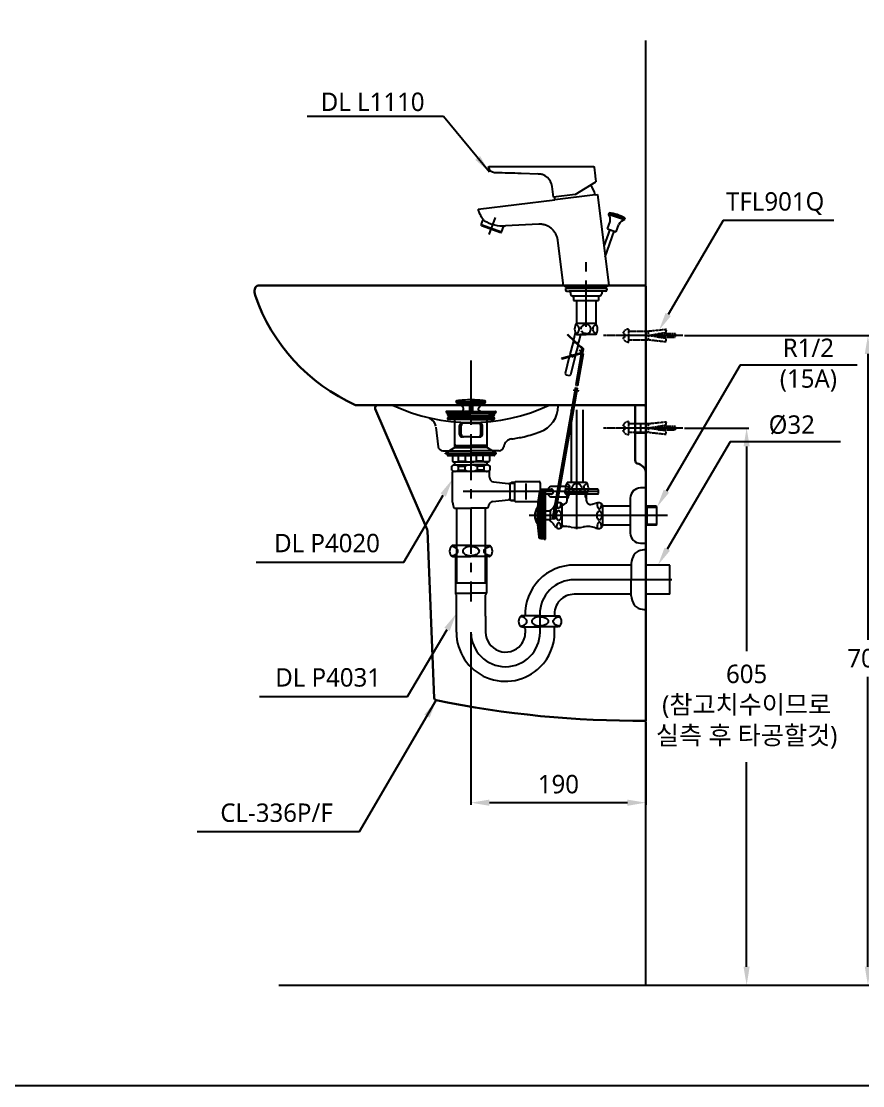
# Model space of a CAD drawing. Extents: x 4190 to 7290, y -51 to 2049.
# Drawn here: x 5910 to 6823, y -51 to 1105 of the extents above; entities that cross this region are included whole.
import ezdxf

# ---------------------------------------------------------------- set-up
doc = ezdxf.new("R2010")
doc.units = 0
doc.header["$LTSCALE"] = 20
doc.header["$MEASUREMENT"] = 0
for name, pattern in [('CENTER', [2, 1.25, -0.25, 0.25, -0.25]), ('CENTER2', [1.125, 0.75, -0.125, 0.125, -0.125]), ('HIDDEN', [0.375, 0.25, -0.125]), ('HIDDEN2', [0.1875, 0.125, -0.0625])]:
    doc.linetypes.add(name, pattern=pattern)
doc.layers.get('0').update_dxf_attribs({"linetype": 'CONTINUOUS'})
doc.layers.get('DEFPOINTS').update_dxf_attribs({"linetype": 'CONTINUOUS'})
for name, color, linetype in [('1', 7, 'CONTINUOUS'), ('3', 3, 'CONTINUOUS'), ('4', 4, 'CONTINUOUS'), ('5', 5, 'CONTINUOUS'), ('6', 6, 'CONTINUOUS'), ('CENTER', 2, 'CENTER'), ('CL', 2, 'CENTER'), ('DEF_LAYER_ASSEM_MEMBER', 7, 'CONTINUOUS'), ('DWG', 7, 'CONTINUOUS'), ('HD', 2, 'HIDDEN')]:
    doc.layers.add(name, color=color, linetype=linetype)
doc.layers.add('c', color=4, linetype='CONTINUOUS', lineweight=30)
doc.styles.get("Standard").update_dxf_attribs({"font": ''})
doc.styles.get('Standard').set_extended_font_data('NanumGothic')
doc.dimstyles.get("Standard").update_dxf_attribs({"dimtxt": 20, "dimasz": 20, "dimexe": 2.5, "dimexo": 1.5, "dimgap": 10, "dimtad": 1, "dimdec": 0, "dimzin": 0, "dimdsep": 46, "dimtxsty": 'Standard', "dimcen": 0, "dimclrd": 3, "dimclre": 3, "dimclrt": 2, "dimadec": 0, "dimazin": 0, "dimtfac": 1, "dimtdec": 0, "dimtmove": 0, "dimatfit": 3, "dimfxl": 0, "dimtolj": 1, "dimtzin": 0, "dimarcsym": 0})

# ---------------------------------------------------------------- blocks, each defined once
blk = doc.blocks.new('*D35')
at = {"color": 3, "lineweight": -2}
for p, q in [((6629.8, 763.7), (6831.6, 763.7)), ((6829.1, 743.7), (6829.1, 433.2)), ((6829.1, 78.2), (6829.1, 393.2)), ((6589.5, 58.2), (6831.6, 58.2))]:
    blk.add_line(p, q, dxfattribs=at)
at = {"color": 3}
for points in [[(6825.7, 743.7), (6832.4, 743.7), (6829.1, 763.7)], [(6825.7, 78.2), (6832.4, 78.2), (6829.1, 58.2)]]:
    blk.add_solid(points, dxfattribs=at)
at = {"layer": 'DEFPOINTS', "color": 0}
for p in [(6628.3, 763.7), (6588, 58.2), (6829.1, 58.2)]:
    blk.add_point(p, dxfattribs=at)
at = {"color": 2, "insert": (6829.1, 413.2), "char_height": 20, "attachment_point": 5}
blk.add_mtext('\\A1;705', dxfattribs=at)
blk = doc.blocks.new('*D36')
at = {"color": 3, "lineweight": -2}
for p, q in [((6629.8, 663.2), (6699.9, 663.2)), ((6697.4, 643.2), (6697.4, 421.1)), ((6697.4, 78.2), (6697.4, 300.2)), ((6589.5, 58.2), (6699.9, 58.2))]:
    blk.add_line(p, q, dxfattribs=at)
at = {"color": 3}
for points in [[(6694, 643.2), (6700.7, 643.2), (6697.4, 663.2)], [(6694, 78.2), (6700.7, 78.2), (6697.4, 58.2)]]:
    blk.add_solid(points, dxfattribs=at)
at = {"layer": 'DEFPOINTS', "color": 0}
for p in [(6628.3, 663.2), (6588, 58.2), (6697.4, 58.2)]:
    blk.add_point(p, dxfattribs=at)
at = {"color": 2, "insert": (6697.4, 360.7), "char_height": 20, "attachment_point": 5}
blk.add_mtext('\\A1;605\\P(참고치수이므로\\P실측 후 타공할것)', dxfattribs=at)
blk = doc.blocks.new('*D37')
at = {"color": 3, "lineweight": -2}
for p, q in [((6398, 441), (6398, 253.9)), ((6588, 343.7), (6588, 253.9)), ((6418, 256.4), (6568, 256.4))]:
    blk.add_line(p, q, dxfattribs=at)
at = {"color": 3}
for points in [[(6418, 259.7), (6418, 253), (6398, 256.4)], [(6568, 259.7), (6568, 253), (6588, 256.4)]]:
    blk.add_solid(points, dxfattribs=at)
at = {"layer": 'DEFPOINTS', "color": 0}
for p in [(6398, 442.5), (6588, 345.2), (6588, 256.4)]:
    blk.add_point(p, dxfattribs=at)
at = {"color": 2, "insert": (6493, 276.4), "char_height": 20, "attachment_point": 5}
blk.add_mtext('\\A1;190', dxfattribs=at)
blk = doc.blocks.new('A$C562B3684')
at = {"color": 7}
for p, q in [((282.4, 322.9), (293.9, 322.9)), ((282.4, 312.9), (293.9, 312.9))]:
    blk.add_line(p, q, dxfattribs=at)
blk.add_line((288.2, 322.9), (288.2, 312.9))
at = {"layer": 'c', "color": 7}
for p, q in [((0, 338.9), (56.3, 207.7)), ((4.8, 342.9), (2.7, 342.9)), ((4.8, 342.9), (5.7, 342.9)), ((5.9, 342.9), (5.7, 342.9)), ((5.9, 342.9), (291, 342.9)), ((282.4, 342.9), (282.4, 282.3)), ((293.9, 340), (293.9, 0)), ((56.6, 206.7), (64, 24.8))]:
    blk.add_line(p, q, dxfattribs=at)
for centre, radius, start, end in [((2.7, 340), 2.91, 90, 201.8778), ((291, 340), 2.91, 0, 90), ((285.6, 282.3), 3.12, 180, 251.1532), ((282.4, 267.8), 11.8, 12.9553, 79.6806), ((53.7, 206.6), 2.91, 2.321, 23.2382), ((66.9, 25.2), 2.91, 187.5119, 258.4491), ((287.1, 1102.5), 1102.5, 258.4491, 270.3564)]:
    blk.add_arc(centre, radius, start, end, dxfattribs=at)

msp = doc.modelspace()

# ---------------------------------------------------------------- linework, layer by layer
at = {"color": 1}
msp.add_line((6588.04352, 58.16883), (6588.04352, 1083.93645), dxfattribs=at)
for p, q in [((6548.05615, 896.97429), (6547.5678, 895.55601)), ((6547.5678, 895.55601), (6564.77624, 889.63067)), ((6548.05615, 896.97429), (6565.26459, 891.04895)), ((6565.26459, 891.04895), (6564.77624, 889.63067)), ((6548.76191, 878.75173), (6542.51608, 860.61252)), ((6546.39812, 879.56565), (6549.16545, 887.60255)), ((6546.39812, 879.56565), (6555.8533, 876.30996)), ((6555.8533, 876.30996), (6558.62063, 884.34687)), ((6543.90611, 849.29168), (6553.48951, 877.12389)), ((6492.85792, 687.42036), (6492.85792, 688.13035)), ((6433.74204, 643.40914), (6433.65896, 642.99657))]:
    msp.add_line(p, q)
at = {"ltscale": 0.5}
for p, q in [((6431.23501, 875.76603), (6409.15223, 883.8035)), ((6499.97941, 818.16883), (6499.97941, 816.6903)), ((6499.97941, 818.16883), (6546.10764, 818.16883)), ((6546.10764, 818.16883), (6546.10764, 816.6903))]:
    msp.add_line(p, q, dxfattribs=at)
at = {"color": 7}
for p, q in [((6508.46019, 818.16883), (6537.62686, 818.16883)), ((6428.67723, 638.55637), (6398.04352, 638.55637))]:
    msp.add_line(p, q, dxfattribs=at)
at = {"linetype": 'CENTER2', "ltscale": 0.05}
for p, q in [((6628.29922, 763.66883), (6541.69875, 763.66883)), ((6628.29922, 663.16883), (6541.69875, 663.16883))]:
    msp.add_line(p, q, dxfattribs=at)
at = {"linetype": 'HIDDEN2'}
for p, q in [((6590.4833, 768.16883), (6590.4833, 759.16883)), ((6590.4833, 667.66883), (6590.4833, 658.66883))]:
    msp.add_line(p, q, dxfattribs=at)
at = {"linetype": 'HIDDEN2', "ltscale": 0.05}
for points in [[(6569.605, 756.57953), (6569.605, 770.75813, 0.3163168315), (6562.9343, 766.06883), (6564.71718, 766.06883), (6564.71718, 761.26883), (6562.9343, 761.26883, 0.3163168315)], [(6569.605, 656.07953), (6569.605, 670.25813, 0.3163168315), (6562.9343, 665.56883), (6564.71718, 665.56883), (6564.71718, 660.76883), (6562.9343, 660.76883, 0.3163168315)]]:
    msp.add_lwpolyline(points, format="xyb", close=True, dxfattribs=at)
for points in [[(6569.605, 759.16883), (6585.41118, 759.16883), (6590.4833, 759.16883), (6610.10253, 757.03213), (6609.7728, 760.53698), (6590.4833, 763.66883), (6609.7728, 767.06326), (6610.43227, 770.20554), (6590.4833, 768.16883), (6585.41118, 768.16883), (6569.605, 768.16883)], [(6601.56977, 761.86883), (6620.09412, 761.86883), (6620.0455, 765.46883), (6600.71213, 765.46883)], [(6569.605, 658.66883), (6585.41118, 658.66883), (6590.4833, 658.66883), (6610.10253, 656.53213), (6609.7728, 660.03698), (6590.4833, 663.16883), (6609.7728, 666.56326), (6610.43227, 669.70554), (6590.4833, 667.66883), (6585.41118, 667.66883), (6569.605, 667.66883)], [(6601.56977, 661.36883), (6620.09412, 661.36883), (6620.0455, 664.96883), (6600.71213, 664.96883)]]:
    msp.add_lwpolyline(points, dxfattribs=at)
at = {"color": 7}
msp.add_lwpolyline([(6360.0054, 664.00216), (6362.42808, 642.99657, 0.3809675334), (6367.40982, 638.55637), (6398.04352, 638.55637)], format="xyb", dxfattribs=at)
for centre, radius, start, end in [((6538.4474, 889.58676), 10.90017, 349.51170082, 33.2045301), ((6543.343, 855.33518), 41.905, 58.4578451, 83.5421549), ((6568.28817, 879.31176), 10.90017, 108.7954699, 152.48829918), ((6398.04352, 869.14038), 200, 244.8300433, 295.1699567), ((6462.85792, 687.42036), 30, 289.62988033, 0), ((6398.04352, 869.14038), 222.93282, 285.01678236, 289.62988033)]:
    msp.add_arc(centre, radius, start, end)
for centre, radius, start, end in [((6433.59892, 924.86397), 42.11284, 240.02493621, 272.52930875), ((6349.90404, 664.04863), 10.02952, 6.57913523, 71.4372855), ((6443.57422, 641.42935), 10.02952, 98.06423429, 168.61526306), ((6416.42905, 833.01852), 183.47312, 278.06423429, 282.39317276), ((6428.67723, 643.57113), 5.01476, 270, 353.42086477)]:
    msp.add_arc(centre, radius, start, end, dxfattribs=at)
at = {"layer": '1', "color": 7, "linetype": 'Continuous'}
for p, q in [((6452.39744, 939.98858), (6470.98473, 939.43531)), ((6469.3655, 946.97532), (6452.5171, 946.9757)), ((6478.83073, 946.97512), (6469.3655, 946.97532)), ((6490.63229, 946.97486), (6478.83073, 946.97512)), ((6531.38846, 946.97396), (6490.63229, 946.97486)), ((6531.88472, 946.53489), (6533.05411, 937.011)), ((6487.54001, 913.8292), (6486.11925, 925.40034)), ((6511.36111, 916.75406), (6533.6422, 930.67683)), ((6527.32774, 926.73122), (6527.93889, 926.80626)), ((6533.22828, 934.0479), (6533.6422, 930.67683)), ((6511.36111, 916.75406), (6487.54001, 913.8292)), ((6532.99842, 916.36541), (6489.02862, 910.96659)), ((6546.10764, 816.6903), (6499.97941, 816.6903))]:
    msp.add_line(p, q, dxfattribs=at)
at = {"layer": '1', "color": 1, "linetype": 'CENTER'}
msp.add_line((6417.82313, 873.27192), (6424.55469, 891.76671), dxfattribs=at)
at = {"layer": '1', "color": 3}
for p, q in [((6672.05086, 888.67086), (6612.30453, 786.62442)), ((6792.014, 888.67086), (6672.05086, 888.67086)), ((6690.40181, 731.53804), (6610.27288, 594.67824)), ((6817.29302, 731.53804), (6690.40181, 731.53804)), ((6679.43951, 648.25279), (6611.19457, 531.69079)), ((6799.24705, 648.25279), (6679.43951, 648.25279)), ((6325.16648, 517.40861), (6367.93845, 590.46291)), ((6164.93154, 517.40861), (6325.16648, 517.40861)), ((6329.29148, 371.53016), (6372.06345, 444.58446)), ((6168.58894, 371.53016), (6329.29148, 371.53016)), ((6276.91406, 224.92107), (6360.41999, 367.54876)), ((6100.63393, 224.92107), (6276.91406, 224.92107))]:
    msp.add_line(p, q, dxfattribs=at)
at = {"layer": '1', "color": 1}
msp.add_line((6189.54352, 58.16883), (6589.54352, 58.16883), dxfattribs=at)
at = {"layer": '1', "color": 7, "linetype": 'Continuous', "extrusion": (0, 0, -1)}
for centre, radius, start, end in [((-6417.56548, 946.47648), 0.5, 347.8973732, 90.0013114), ((-6531.38845, 946.47396), 0.5, 90.0013114, 170.53063335), ((-6511.18827, 912.24276), 22.19637, 356.7039548, 4.58253148)]:
    msp.add_arc(centre, radius, start, end, dxfattribs=at)
at = {"layer": '1', "color": 7, "linetype": 'Continuous'}
for centre, radius, start, end in [((6423.921, 947.8393), 7, 192.1026268, 268.29504281), ((6470.23851, 923.45043), 16, 6.97724949, 88.29504281), ((6527.56156, 926.4782), 0.5, 41.00466382, 74.59225154), ((6511.18827, 912.24276), 22.19637, 10.70413978, 41.00466382)]:
    msp.add_arc(centre, radius, start, end, dxfattribs=at)
for points, knots in [([(6424.93184, 946.97631), (6422.98476, 946.97635), (6421.08696, 946.97639), (6418.37072, 946.97645), (6417.5662, 946.97648), (6417.5655, 946.97648)], [0, 0, 0, 0, 0.5001114565, 0.5001114565, 1, 1, 1, 1]), ([(6423.71274, 940.8424), (6423.71278, 940.8424), (6423.71311, 940.84239), (6423.71872, 940.84222), (6423.74309, 940.8415), (6423.8259, 940.83903), (6423.88546, 940.83726), (6424.03294, 940.83287), (6424.12372, 940.83017), (6424.32715, 940.82411), (6424.44338, 940.82065), (6424.6444, 940.81467), (6424.72887, 940.81215), (6424.81292, 940.80965)], [0, 0, 0, 0, 0.0245531868, 0.0245531868, 0.2239220262, 0.2239220262, 0.4238960128, 0.4238960128, 0.631540452, 0.631540452, 0.8504065616, 0.8504065616, 1, 1, 1, 1]), ([(6424.81292, 940.80965), (6429.47738, 940.67081), (6434.14181, 940.53197), (6443.33665, 940.25828), (6447.86707, 940.12343), (6452.39744, 939.98858)], [0, 0, 0, 0, 0.5072832214, 0.5072832214, 1, 1, 1, 1]), ([(6452.5171, 946.9757), (6448.18417, 946.9758), (6443.85125, 946.97589), (6434.65616, 946.97609), (6429.794, 946.9762), (6424.93184, 946.97631)], [0, 0, 0, 0, 0.4712209705, 0.4712209705, 1, 1, 1, 1]), ([(6533.04948, 937.04823), (6533.04949, 937.04844), (6533.04949, 937.0422), (6533.04942, 936.99182), (6533.04922, 936.89647), (6533.05205, 936.6064), (6533.05525, 936.40749), (6533.07107, 935.93396), (6533.08414, 935.65228), (6533.12496, 935.04757), (6533.15343, 934.71611), (6533.18948, 934.38354), (6533.20157, 934.27211), (6533.21453, 934.15986), (6533.22828, 934.0479)], [0, 0, 0, 0, 0.0721891821, 0.0721891821, 0.2851469209, 0.2851469209, 0.4986787527, 0.4986787527, 0.7137064602, 0.7137064602, 0.9288415101, 0.9288415101, 0.9288415101, 1, 1, 1, 1])]:
    msp.add_open_spline(points, degree=3, knots=knots, dxfattribs=at)
msp.add_open_spline([(6470.98473, 939.43531), (6472.90504, 939.37815), (6474.75778, 938.99626), (6476.54418, 938.30053)], degree=3, dxfattribs=at)
at = {"layer": '1', "color": 3}
for points in [[(6615.1811, 784.94024), (6609.42796, 788.3086), (6602.19945, 769.365)], [(6365.06188, 592.14709), (6370.81502, 588.77873), (6378.04352, 607.72233)], [(6613.14945, 592.99407), (6607.39631, 596.36242), (6600.16781, 577.41883)], [(6614.07114, 530.00661), (6608.318, 533.37497), (6601.0895, 514.43137)], [(6369.18688, 446.26863), (6374.94002, 442.90028), (6382.16852, 461.84387)], [(6347.43834, 351.97352), (6353.19148, 348.60517), (6360.41999, 367.54876)]]:
    msp.add_solid(points, dxfattribs=at)
at = {"layer": '3'}
for p, q in [((6383.04352, 689.75078), (6381.8122, 691.88349)), ((6381.92874, 691.68164), (6398.04352, 691.68164)), ((6398.04352, 689.75078), (6383.04352, 689.75078)), ((6385.5588, 689.56649), (6396.29352, 688.86512)), ((6389.76886, 684.87149), (6387.05066, 688.72446)), ((6398.04352, 689.75078), (6396.29352, 688.86512)), ((6396.29352, 688.86512), (6396.29352, 681.15078)), ((6397.52585, 689.48879), (6397.09352, 683.08091)), ((6397.09352, 683.1051), (6398.04352, 683.1051)), ((6397.29662, 681.15078), (6397.09352, 683.1051)), ((6414.15831, 691.68164), (6398.04352, 691.68164)), ((6398.04352, 689.75078), (6399.79352, 688.86512)), ((6398.04352, 689.75078), (6413.04352, 689.75078)), ((6398.99352, 683.1051), (6398.04352, 683.1051)), ((6398.5612, 689.48879), (6398.99352, 683.08091)), ((6398.79042, 681.15078), (6398.99352, 683.1051)), ((6410.52825, 689.56649), (6399.79352, 688.86512)), ((6399.79352, 688.86512), (6399.79352, 681.15078)), ((6406.31819, 684.87149), (6409.03639, 688.72446)), ((6413.04352, 689.75078), (6414.27485, 691.88349)), ((6371.04352, 680.75078), (6371.04352, 680.15078)), ((6371.04352, 680.15078), (6398.04352, 680.15078)), ((6371.04352, 680.15078), (6373.18575, 678.65078)), ((6380.74352, 681.15078), (6371.44352, 681.15078)), ((6372.74169, 678.45078), (6372.74169, 677.15078)), ((6372.74169, 674.15078), (6372.74169, 672.85078)), ((6379.04352, 678.65078), (6372.94169, 678.65078)), ((6398.04352, 672.65078), (6372.94169, 672.65078)), ((6398.04352, 676.65078), (6373.24169, 676.65078)), ((6398.04352, 674.65078), (6373.24169, 674.65078)), ((6379.04352, 678.65078), (6398.04352, 678.65078)), ((6380.54352, 642.05637), (6380.54352, 672.65078)), ((6398.04352, 681.15078), (6380.74352, 681.15078)), ((6387.6871, 681.15078), (6389.13462, 681.98651)), ((6398.04352, 681.15078), (6415.34352, 681.15078)), ((6425.04352, 680.15078), (6398.04352, 680.15078)), ((6417.04353, 678.65078), (6398.04352, 678.65078)), ((6398.04352, 676.65078), (6422.84536, 676.65078)), ((6398.04352, 674.65078), (6422.84536, 674.65078)), ((6398.04352, 672.65078), (6423.14536, 672.65078)), ((6408.39995, 681.15078), (6406.95243, 681.98651)), ((6415.34352, 681.15078), (6424.64352, 681.15078)), ((6415.54352, 642.05637), (6415.54352, 672.65078)), ((6417.04353, 678.65078), (6423.14536, 678.65078)), ((6425.04352, 680.15078), (6422.9013, 678.65078)), ((6423.34536, 678.45078), (6423.34536, 677.15078)), ((6423.34536, 674.15078), (6423.34536, 672.85078)), ((6425.04352, 680.75078), (6425.04352, 680.15078)), ((6385.66916, 656.15078), (6385.66916, 666.15078)), ((6387.43692, 656.15078), (6387.43692, 666.15078)), ((6398.04352, 668.65078), (6388.16916, 668.65078)), ((6398.04352, 668.65078), (6407.91789, 668.65078)), ((6408.65013, 656.15078), (6408.65013, 666.15078)), ((6410.41789, 656.15078), (6410.41789, 666.15078)), ((6398.04352, 653.65078), (6388.16916, 653.65078)), ((6398.04352, 653.65078), (6407.91789, 653.65078)), ((6380.54352, 642.05637), (6370.54352, 636.05637)), ((6370.54352, 636.05637), (6398.04352, 636.05637)), ((6370.54352, 635.05637), (6370.54352, 636.05637)), ((6381.24352, 644.15078), (6380.54352, 645.36322)), ((6380.54352, 644.15078), (6398.04352, 644.15078)), ((6380.54352, 642.05637), (6398.04352, 642.05637)), ((6381.24352, 642.05637), (6381.24352, 644.15078)), ((6415.54352, 644.15078), (6398.04352, 644.15078)), ((6415.54352, 642.05637), (6398.04352, 642.05637)), ((6425.54352, 636.05637), (6398.04352, 636.05637)), ((6414.84352, 644.15078), (6415.54352, 645.36322)), ((6414.84352, 642.05637), (6414.84352, 644.15078)), ((6415.54352, 642.05637), (6425.54352, 636.05637)), ((6425.54352, 635.05637), (6425.54352, 636.05637)), ((6380.54352, 635.05637), (6370.54352, 635.05637)), ((6372.35139, 635.05637), (6372.35139, 633.75637)), ((6372.85139, 633.25637), (6377.85139, 633.25637)), ((6377.85139, 633.25637), (6398.04352, 633.25637)), ((6377.85139, 633.25637), (6377.85139, 627.13372)), ((6378.85139, 626.55637), (6377.85139, 627.13372)), ((6378.85139, 626.55637), (6380.25139, 626.55637)), ((6380.25139, 626.55637), (6398.04352, 626.55637)), ((6415.54352, 635.05637), (6380.54352, 635.05637)), ((6380.54352, 623.14513), (6380.54352, 626.55637)), ((6384.62618, 627.13372), (6384.62618, 633.25637)), ((6384.62618, 627.13372), (6392.02684, 627.13372)), ((6392.02684, 627.13372), (6392.02684, 633.25637)), ((6418.23565, 633.25637), (6398.04352, 633.25637)), ((6415.83565, 626.55637), (6398.04352, 626.55637)), ((6404.06021, 627.13372), (6404.06021, 633.25637)), ((6411.46087, 627.13372), (6404.06021, 627.13372)), ((6411.46087, 627.13372), (6411.46087, 633.25637)), ((6415.54352, 635.05637), (6425.54352, 635.05637)), ((6415.54352, 623.14513), (6415.54352, 626.55637)), ((6417.23565, 626.55637), (6415.83565, 626.55637)), ((6417.23565, 626.55637), (6418.23565, 627.13372)), ((6423.23565, 633.25637), (6418.23565, 633.25637)), ((6418.23565, 633.25637), (6418.23565, 627.13372)), ((6423.73565, 635.05637), (6423.73565, 633.75637)), ((6377.29983, 617.59416), (6377.29983, 621.7074)), ((6378.04352, 582.54844), (6378.04352, 615.15078)), ((6398.04352, 616.15078), (6379.04352, 616.15078)), ((6380.68722, 623.15078), (6397.79983, 623.15078)), ((6384.07461, 621.7074), (6384.07461, 617.59416)), ((6384.07461, 621.7074), (6391.47527, 621.7074)), ((6384.07461, 617.59416), (6391.47527, 617.59416)), ((6391.47527, 621.7074), (6391.47527, 617.59416)), ((6415.39983, 616.15078), (6398.04352, 616.15078)), ((6415.39983, 623.15078), (6398.28722, 623.15078)), ((6412.01244, 621.7074), (6404.61177, 621.7074)), ((6404.61177, 621.7074), (6404.61177, 617.59416)), ((6412.01244, 617.59416), (6404.61177, 617.59416)), ((6412.01244, 621.7074), (6412.01244, 617.59416)), ((6414.84352, 616.15078), (6415.39983, 616.15078)), ((6415.39983, 616.15078), (6415.79983, 616.15078)), ((6417.04352, 616.15078), (6415.54352, 616.15078)), ((6418.04352, 609.78654), (6418.04352, 615.15078)), ((6418.78722, 617.59416), (6418.78722, 621.7074)), ((6422.51086, 604.81499), (6438.54509, 603.09704)), ((6440.57376, 603.35078), (6445.67932, 603.35078)), ((6440.71284, 584.90078), (6440.71284, 603.40078)), ((6442.04352, 604.15078), (6442.04352, 603.35078)), ((6445.70473, 604.15078), (6442.04352, 604.15078)), ((6445.67932, 603.35078), (6445.67932, 604.35078)), ((6445.67932, 583.95078), (6445.67932, 603.35078)), ((6446.47932, 605.15078), (6471.67932, 605.15078)), ((6458.04352, 585.61287), (6458.04352, 603.05078)), ((6473.17932, 603.65078), (6473.17932, 597.87959)), ((6458.04352, 594.15078), (6389.54353, 594.13371)), ((6536.49742, 594.17033), (6458.04352, 594.15078)), ((6480.44942, 596.65934), (6472.97122, 596.6545)), ((6473.17932, 597.87959), (6473.17932, 584.65078)), ((6473.77226, 591.6547), (6486.40035, 591.66083)), ((6486.39911, 596.66083), (6480.44942, 596.65934)), ((6497.42011, 599.91357), (6486.36121, 599.91082)), ((6500.7065, 599.91439), (6497.42011, 599.91357)), ((6535.99679, 596.67021), (6500.67022, 596.66438)), ((6500.67147, 591.66438), (6535.99804, 591.67021)), ((6536.49692, 596.17033), (6535.99679, 596.67021)), ((6535.99804, 591.67021), (6536.49792, 592.17033)), ((6536.49792, 592.17033), (6536.49692, 596.17033)), ((6421.91241, 583.42245), (6438.54509, 585.20452)), ((6440.71284, 584.90078), (6445.67932, 584.90078)), ((6442.04352, 584.15078), (6442.04352, 584.95078)), ((6445.70473, 584.15078), (6442.04352, 584.15078)), ((6471.67932, 583.15078), (6446.47932, 583.15078)), ((6486.36408, 588.41082), (6497.68672, 588.41364)), ((6497.68672, 588.41364), (6500.70937, 588.41439)), ((6380.04353, 576.15078), (6398.04352, 576.15078)), ((6382.16852, 576.15078), (6382.16852, 495.15078)), ((6416.04352, 576.15078), (6398.04352, 576.15078)), ((6413.91852, 495.15078), (6413.91852, 576.15078)), ((6382.16852, 495.15078), (6413.91852, 495.15078)), ((6413.91852, 495.15078), (6413.21852, 495.15078))]:
    msp.add_line(p, q, dxfattribs=at)
for points in [[(6485.02579, 596.66049, -0.0442380887), (6485.27785, 596.93995, -0.1892733446), (6485.71234, 597.11066, -0.1892733446), (6486.14691, 596.94016, -0.1010586224), (6486.64331, 596.24685, -0.0593015348), (6486.91923, 595.3595, -0.0457215357), (6487.02936, 594.16098, -0.0457215357)], [(6487.02936, 594.16098, -0.0457215357), (6486.91983, 592.96242, -0.0593015348), (6486.64434, 592.07492, -0.1010586224), (6486.1483, 591.38137, -0.1892733446), (6485.71381, 591.21066, -0.1892733446), (6485.27923, 591.38115, -0.0442380887), (6485.02704, 591.66049, -0.0593015348)], [(6502.04354, 596.66473, 0.0442380887), (6501.79134, 596.94406, 0.1892733446), (6501.35677, 597.11455, 0.1892733446), (6500.92228, 596.94384, 0.1010586224), (6500.42623, 596.25029, 0.0593015348), (6500.15075, 595.36279, 0.0457215357), (6500.04122, 594.16423, 0.0457215357)], [(6500.04122, 594.16423, 0.0457215357), (6500.15135, 592.96572, 0.0593015348), (6500.42727, 592.07836, 0.1010586224), (6500.92367, 591.38505, 0.1892733446), (6501.35824, 591.21455, 0.1892733446), (6501.79273, 591.38527, 0.0442380887), (6502.04479, 591.66473, 0.0593015348)]]:
    msp.add_lwpolyline(points, format="xyb", dxfattribs=at)
for centre, radius, start, end in [((6398.04352, 573.75078), 120, 90, 97.32041367), ((6398.04352, 573.75078), 120, 82.67958633, 90), ((6382.89352, 691.68164), 1.1, 97.32041367, 169.42619898), ((6385.41641, 687.57153), 2, 35.20232507, 86.26180949), ((6388.13462, 683.71856), 2, 300, 35.20232507), ((6407.95243, 683.71856), 2, 144.79767493, 240), ((6410.67063, 687.57153), 2, 93.73819051, 144.79767493), ((6413.19352, 691.68164), 1.1, 10.57380102, 82.67958633), ((6371.44352, 680.75078), 0.4, 90, 180), ((6372.94169, 678.45078), 0.2, 90, 180), ((6373.24169, 677.15078), 0.5, 180, 270), ((6373.24169, 674.15078), 0.5, 90, 180), ((6372.94169, 672.85078), 0.2, 180, 270), ((6376.54352, 675.65078), 1, 270, 90), ((6419.54352, 675.65078), 1, 90, 270), ((6422.84536, 677.15078), 0.5, 270, 0), ((6422.84536, 674.15078), 0.5, 0, 90), ((6423.14536, 678.45078), 0.2, 0, 90), ((6423.14536, 672.85078), 0.2, 270, 0), ((6424.64352, 680.75078), 0.4, 0, 90), ((6388.16916, 666.15078), 2.5, 90, 180), ((6389.93692, 666.15078), 2.5, 90, 180), ((6406.15013, 666.15078), 2.5, 0, 90), ((6407.91789, 666.15078), 2.5, 0, 90), ((6388.16916, 656.15078), 2.5, 180, 270), ((6389.93692, 656.15078), 2.5, 180, 270), ((6406.15013, 656.15078), 2.5, 270, 0), ((6407.91789, 656.15078), 2.5, 270, 0), ((6372.85139, 633.75637), 0.5, 180, 270), ((6381.23879, 636.73558), 10.18185, 250.56792502, 289.43207498), ((6397.85138, 656.00871), 29.45658, 258.59556617, 270.3737354), ((6398.23567, 656.00871), 29.45658, 269.6262646, 281.40443383), ((6414.84826, 636.73558), 10.18185, 250.56792502, 289.43207498), ((6423.23565, 633.75637), 0.5, 270, 0), ((6380.68722, 618.44298), 4.70435, 43.94093732, 136.05906268), ((6380.68722, 620.85858), 4.70435, 223.94093732, 316.05906268), ((6379.04352, 615.15078), 1, 90, 180), ((6397.57763, 609.5463), 13.60629, 89.06429532, 116.64718661), ((6397.57763, 629.75526), 13.60629, 243.35281339, 270.93570468), ((6398.50942, 609.5463), 13.60629, 63.35281339, 90.93570468), ((6398.50942, 629.75526), 13.60629, 269.06429532, 296.64718661), ((6415.39983, 618.44298), 4.70435, 43.94093732, 136.05906268), ((6415.39983, 620.85858), 4.70435, 223.94093732, 316.05906268), ((6417.04352, 615.15078), 1, 0, 90), ((6423.04352, 609.78654), 5, 180, 263.88449643), ((6438.95198, 608.08046), 5, 265.33216468, 308.19271972), ((6446.47932, 604.35078), 0.8, 90, 180), ((6471.67932, 603.65078), 1.5, 0, 90), ((6486.36246, 594.91082), 5, 90.01427756, 159.52696244), ((6486.36283, 593.41082), 5, 200.50159267, 270.01427756), ((6500.70775, 594.91439), 5, 20.50159267, 90.01427756), ((6500.70812, 593.41439), 5, 270.01427756, 339.52696244), ((6391.03193, 583.09736), 13, 182.42004342, 212.30000816), ((6405.05512, 583.09736), 13, 327.69999184, 345.040466), ((6422.44507, 578.4509), 5, 96.11547581, 165.04046432), ((6438.95198, 580.2211), 5, 51.80728028, 94.66783532), ((6446.47932, 583.95078), 0.8, 180, 270), ((6471.67932, 584.65078), 1.5, 270, 0)]:
    msp.add_arc(centre, radius, start, end, dxfattribs=at)
at = {"layer": '4'}
for p, q in [((6381.79352, 535.55637), (6377.50202, 535.55637)), ((6381.79352, 535.55637), (6377.50202, 535.55637)), ((6398.04352, 535.55637), (6381.79352, 535.55637)), ((6398.04352, 535.55637), (6381.79352, 535.55637)), ((6398.04352, 535.55637), (6414.29352, 535.55637)), ((6398.04352, 535.55637), (6414.29352, 535.55637)), ((6414.29352, 535.55637), (6418.58503, 535.55637)), ((6414.29352, 535.55637), (6418.58503, 535.55637)), ((6377.89352, 523.55637), (6377.50202, 523.55637)), ((6377.89352, 523.55637), (6398.04352, 523.55637)), ((6381.24352, 523.55637), (6381.24352, 483.77625)), ((6418.19352, 523.55637), (6398.04352, 523.55637)), ((6414.84352, 523.55637), (6414.84352, 483.77625)), ((6418.19352, 523.55637), (6418.58503, 523.55637)), ((6572.06355, 514.43137), (6510.27255, 514.43137)), ((6572.06355, 515.95111), (6572.06355, 498.55637)), ((6614.13547, 514.43137), (6588.04352, 514.43137)), ((6614.13547, 482.68137), (6614.13547, 514.43137)), ((6616.13547, 498.55637), (6510.27255, 498.55637)), ((6572.06355, 481.16164), (6572.06355, 498.55637)), ((6381.24352, 483.77625), (6398.04352, 483.77625)), ((6382.16852, 441.55637), (6382.16852, 482.13137)), ((6414.84352, 483.77625), (6398.04352, 483.77625)), ((6413.91852, 458.95218), (6413.91852, 482.13137)), ((6572.06355, 482.68137), (6510.27255, 482.68137)), ((6614.13547, 482.68137), (6588.04352, 482.68137)), ((6413.91852, 458.95218), (6413.91852, 441.55637)), ((6456.71558, 459.25637), (6452.42407, 459.25637)), ((6472.96558, 459.25637), (6456.71558, 459.25637)), ((6472.96558, 459.25637), (6473.04352, 459.25637)), ((6473.04352, 441.55637), (6473.04352, 460.2196)), ((6473.12147, 459.25637), (6473.04352, 459.25637)), ((6473.12147, 459.25637), (6489.37147, 459.25637)), ((6489.37147, 459.25637), (6493.66298, 459.25637)), ((6452.81558, 447.25637), (6472.96558, 447.25637)), ((6456.24352, 447.25637), (6456.24352, 446.55637)), ((6457.16852, 441.55637), (6457.16852, 445.0022)), ((6493.27147, 447.25637), (6473.12147, 447.25637)), ((6488.91852, 441.55637), (6488.91852, 447.25637))]:
    msp.add_line(p, q, dxfattribs=at)
for points in [[(6383.8487, 529.55637, 0.1552173896), (6383.2582, 531.4127, 0.1067472438), (6381.1965, 533.30337, 0.0730430096), (6378.42663, 534.42139, 0.0285110883), (6376.69788, 534.73741, 0.05952259)], [(6398.04352, 534.55637, 0.0575374245), (6394.48598, 534.14563, 0.0712191074), (6391.78603, 533.09191, 0.1063733648), (6389.76323, 531.29531, 0.159482965)], [(6398.04352, 534.55637, 0.0575374245), (6394.48598, 534.14563, 0.0712191074), (6391.78603, 533.09191, 0.1063733648), (6389.76323, 531.29531, 0.159482965)], [(6398.04352, 534.55637, -0.0575374245), (6401.60107, 534.14563, -0.0712191074), (6404.30102, 533.09191, -0.1063733648), (6406.32382, 531.29531, -0.159482965)], [(6398.04352, 534.55637, -0.0575374245), (6401.60107, 534.14563, -0.0712191074), (6404.30102, 533.09191, -0.1063733648), (6406.32382, 531.29531, -0.159482965)], [(6412.23835, 529.55637, -0.1552173896), (6412.82885, 531.4127, -0.1067472438), (6414.89055, 533.30337, -0.0730430096), (6417.66042, 534.42139, -0.0285110883), (6419.38917, 534.73741, -0.05952259)], [(6376.69788, 524.37534, 0.0285110883), (6378.42663, 524.69135, 0.0730430096), (6381.1965, 525.80937, 0.1067472438), (6383.2582, 527.70005, 0.1552173896), (6383.8487, 529.55637, 0.1552173896)], [(6389.76323, 531.29531, 0.3272904533), (6389.76323, 527.81744, 0.1063733853), (6391.78603, 526.02084, 0.0712191074), (6394.48598, 524.96712, 0.0575374245), (6398.04352, 524.55637, 0.0575374245)], [(6406.32382, 531.29531, -0.3272904533), (6406.32382, 527.81744, -0.1063733853), (6404.30102, 526.02084, -0.0712191074), (6401.60107, 524.96712, -0.0575374245), (6398.04352, 524.55637, -0.0575374245)], [(6419.38917, 524.37534, -0.0285110883), (6417.66042, 524.69135, -0.0730430096), (6414.89055, 525.80937, -0.1067472438), (6412.82885, 527.70005, -0.1552173896), (6412.23835, 529.55637, -0.1552173896)], [(6458.77075, 453.25637, 0.1552173896), (6458.18025, 455.1127, 0.1067472438), (6456.11855, 457.00337, 0.0730430096), (6453.34868, 458.12139, 0.0285110883), (6451.61993, 458.43741, 0.05952259)], [(6451.61993, 448.07534, 0.0285110883), (6453.34868, 448.39135, 0.0730430096), (6456.11855, 449.50937, 0.1067472438), (6458.18025, 451.40005, 0.1552173896), (6458.77075, 453.25637, 0.1552173896)], [(6464.68528, 454.99531, 0.3272904533), (6464.68528, 451.51744, 0.1063733853), (6466.70808, 449.72084, 0.0712191074), (6469.40803, 448.66712, 0.0575374245), (6472.96558, 448.25637, 0.0575374245)], [(6473.04352, 458.25618, 0.0587898964), (6469.40803, 457.84563, 0.0712191074), (6466.70808, 456.79191, 0.1063733648), (6464.68528, 454.99531, 0.159482965)], [(6473.04352, 458.25618, -0.0587898964), (6476.67902, 457.84563, -0.0712191074), (6479.37897, 456.79191, -0.1063733648), (6481.40177, 454.99531, -0.159482965)], [(6481.40177, 454.99531, -0.3272904533), (6481.40177, 451.51744, -0.1063733853), (6479.37897, 449.72084, -0.0712191074), (6476.67902, 448.66712, -0.0575374245), (6473.12147, 448.25637, -0.0575374245)], [(6487.3163, 453.25637, -0.1552173896), (6487.9068, 455.1127, -0.1067472438), (6489.9685, 457.00337, -0.0730430096), (6492.73836, 458.12139, -0.0285110883), (6494.46712, 458.43741, -0.05952259)], [(6494.46712, 448.07534, -0.0285110883), (6492.73836, 448.39135, -0.0730430096), (6489.9685, 449.50937, -0.1067472438), (6487.9068, 451.40005, -0.1552173896), (6487.3163, 453.25637, -0.1552173896)]]:
    msp.add_lwpolyline(points, format="xyb", dxfattribs=at)
for centre, radius, start, end in [((6382.79352, 529.55637), 8, 131.40962211, 228.59037789), ((6413.29352, 529.55637), 8, 311.40962211, 48.59037789), ((6592.04352, 515.05637), 20, 146.20771163, 177.43591199), ((6583.388, 520.13454), 10, 111.1926769, 142.80345081), ((6589.54352, 501.0939), 30, 92.86598398, 109.00713612), ((6510.27255, 461.05637), 53.375, 90, 181.93258944), ((6510.27255, 461.05637), 37.5, 90, 180.65397811), ((6382.24352, 483.77625), 1, 180, 238.70258778), ((6381.24352, 482.13137), 0.925, 0, 58.70258778), ((6414.84352, 482.13137), 0.925, 121.29741222, 180), ((6413.84352, 483.77625), 1, 301.29741222, 0), ((6510.27255, 461.05637), 21.625, 90, 184.77465278), ((6592.04352, 482.05637), 20, 182.56408801, 213.79228837), ((6583.388, 476.97821), 10, 217.19654919, 248.8073231), ((6589.54352, 496.01885), 30, 250.99286388, 267.13401602), ((6457.71558, 453.25637), 8, 131.40962211, 228.59037789), ((6488.37147, 453.25637), 8, 311.40962211, 48.59037789), ((6435.54352, 441.55637), 53.375, 180, 314.94029898), ((6435.54352, 441.55637), 37.5, 180, 0), ((6435.54352, 441.55637), 21.625, 180, 320.7959681), ((6435.54352, 441.55637), 21.625, 320.7959681, 0), ((6440.20474, 435.95821), 19.22404, 28.06365478, 33.45608391), ((6435.54352, 441.55637), 53.375, 314.94029898, 0)]:
    msp.add_arc(centre, radius, start, end, dxfattribs=at)
at = {"layer": '5', "color": 7, "linetype": 'Continuous'}
for p, q in [((6532.99425, 916.38774), (6535.62804, 916.71113)), ((6535.62804, 916.71113), (6547.72752, 818.16883)), ((6405.74266, 900.7632), (6489.0267, 910.98919)), ((6471.83158, 884.50699), (6435.45775, 882.78538)), ((6498.35953, 818.16883), (6492.36779, 866.96769)), ((6547.72752, 818.16883), (6498.35953, 818.16883))]:
    msp.add_line(p, q, dxfattribs=at)
at = {"layer": '5', "color": 212}
msp.add_lwpolyline([(4189.54352, 2049.02599), (7289.54352, 2049.02599), (7289.54352, -50.97401), (4189.54352, -50.97401)], close=True, dxfattribs=at)
at = {"layer": '5', "color": 7, "linetype": 'Continuous'}
msp.add_open_spline([(6412.55848, 888.38395), (6412.18364, 888.76726), (6410.87699, 890.21522), (6409.06731, 893.0923), (6407.20082, 896.86549), (6406.18538, 899.46251), (6405.74266, 900.7632)], degree=3, knots=[0, 0, 0, 0, 0.11169675688, 0.40770337774, 0.70382041782, 0.98970380177, 0.98970380177, 0.98970380177, 0.98970380177], dxfattribs=at)
msp.add_open_spline([(6492.36779, 866.96769), (6492.29237, 867.58188), (6492.08603, 868.80346), (6491.6103, 870.59991), (6490.97112, 872.34493), (6490.17343, 874.02343), (6489.22394, 875.62097), (6488.13086, 877.12391), (6486.90353, 878.51938), (6485.55231, 879.79526), (6484.08842, 880.94017), (6482.52402, 881.94341), (6480.87221, 882.79517), (6479.14714, 883.4867), (6477.36401, 884.01071), (6475.53893, 884.36181), (6473.68867, 884.53695), (6472.44969, 884.53625), (6471.83158, 884.50699)], degree=3, dxfattribs=at)
at = {"layer": '6'}
for p, q in [((6506.69352, 683.16883), (6506.69352, 604.16883)), ((6513.04352, 553.45628), (6513.04352, 683.16883)), ((6519.39352, 683.16883), (6519.39352, 604.16883)), ((6519.39352, 604.16883), (6502.54352, 604.16883)), ((6523.54352, 604.16883), (6519.39352, 604.16883)), ((6472.12834, 592.16883), (6472.12834, 568.16883)), ((6472.71977, 592.66883), (6473.54352, 592.66883)), ((6473.54352, 592.66883), (6474.04352, 593.16883)), ((6473.54352, 592.66883), (6473.54352, 568.16883)), ((6474.04352, 593.16883), (6474.04352, 568.16883)), ((6474.04352, 593.16883), (6477.24352, 593.16883)), ((6474.04352, 592.75735), (6477.54352, 592.75735)), ((6474.04352, 591.75735), (6477.54352, 591.75735)), ((6474.04352, 590.75735), (6477.54352, 590.75735)), ((6474.04352, 589.75735), (6477.54352, 589.75735)), ((6477.54352, 593.66883), (6479.04352, 593.66883)), ((6477.54352, 593.46883), (6477.54352, 593.66883)), ((6477.54352, 593.46883), (6477.54352, 568.16883)), ((6479.04352, 592.66883), (6479.04352, 593.66883)), ((6479.04352, 568.16883), (6479.04352, 592.66883)), ((6502.54352, 584.66883), (6502.54352, 592.16883)), ((6523.54352, 592.16883), (6502.54352, 592.16883)), ((6503.79352, 588.16883), (6503.79352, 592.16883)), ((6522.29352, 588.16883), (6522.29352, 592.16883)), ((6523.54352, 584.2572), (6523.54352, 592.16883)), ((6588.04352, 598.16883), (6582.04352, 598.16883)), ((6588.04352, 538.16883), (6588.04352, 598.16883)), ((6474.04352, 588.75735), (6477.54352, 588.75735)), ((6474.04352, 587.75735), (6477.54352, 587.75735)), ((6474.04352, 586.75735), (6477.54352, 586.75735)), ((6474.04352, 585.75735), (6477.54352, 585.75735)), ((6474.04352, 584.75735), (6477.54352, 584.75735)), ((6474.04352, 583.75735), (6477.54352, 583.75735)), ((6474.04352, 582.75735), (6477.54352, 582.75735)), ((6474.04352, 581.75735), (6477.54352, 581.75735)), ((6474.04352, 580.75735), (6477.54352, 580.75735)), ((6474.04352, 579.75735), (6477.54352, 579.75735)), ((6474.04352, 578.75735), (6477.54352, 578.75735)), ((6489.01671, 579.49034), (6488.46435, 578.53362)), ((6497.13013, 580.16883), (6497.13013, 580.88954)), ((6497.13013, 556.16883), (6497.13013, 580.16883)), ((6498.04352, 580.16883), (6497.13013, 580.16883)), ((6498.04352, 579.41883), (6497.13013, 579.41883)), ((6498.04352, 579.41883), (6499.34256, 580.36041)), ((6498.04352, 579.41883), (6498.04352, 580.16883)), ((6503.79352, 588.16883), (6502.54352, 588.16883)), ((6503.79352, 588.16883), (6502.54352, 586.00376)), ((6523.54352, 588.16883), (6522.29352, 588.16883)), ((6522.29352, 588.16883), (6523.54352, 586.00376)), ((6571.04352, 578.41883), (6541.04352, 578.41883)), ((6541.04465, 577.41996), (6541.04465, 580.16772)), ((6571.04352, 587.16883), (6571.04352, 549.16883)), ((6599.04352, 578.41883), (6588.04352, 578.41883)), ((6589.54352, 577.41883), (6588.54352, 578.41883)), ((6589.54352, 557.91883), (6589.54352, 578.41883)), ((6600.04352, 577.41883), (6599.04352, 578.41883)), ((6611.57906, 568.16883), (6461.16144, 568.16883)), ((6472.12834, 544.16883), (6472.12834, 568.16883)), ((6473.54352, 543.66883), (6473.54352, 568.16883)), ((6474.04352, 577.75735), (6477.54352, 577.75735)), ((6474.04352, 576.75735), (6477.54352, 576.75735)), ((6474.04352, 575.75735), (6477.54352, 575.75735)), ((6474.04352, 574.75735), (6477.54352, 574.75735)), ((6474.04352, 573.75735), (6477.54352, 573.75735)), ((6474.04352, 572.75735), (6477.54352, 572.75735)), ((6474.04352, 571.75735), (6477.54352, 571.75735)), ((6474.04352, 570.75735), (6477.54352, 570.75735)), ((6474.04352, 569.75735), (6477.54352, 569.75735)), ((6474.04352, 568.75735), (6477.54352, 568.75735)), ((6474.04352, 543.16883), (6474.04352, 568.16883)), ((6474.04352, 567.58031), (6477.54352, 567.58031)), ((6474.04352, 566.58031), (6477.54352, 566.58031)), ((6477.54352, 542.86883), (6477.54352, 568.16883)), ((6484.13013, 572.91883), (6479.04352, 572.91883)), ((6479.04352, 542.66883), (6479.04352, 568.16883)), ((6484.13013, 573.90117), (6484.13013, 572.91883)), ((6484.13013, 572.91883), (6484.13013, 563.41883)), ((6541.04352, 577.41883), (6541.04352, 558.91883)), ((6588.04352, 577.80187), (6588.04352, 558.53644)), ((6589.54352, 577.41883), (6600.04352, 577.41883)), ((6599.91924, 558.91883), (6599.91924, 577.41883)), ((6474.04352, 565.58031), (6477.54352, 565.58031)), ((6474.04352, 564.58031), (6477.54352, 564.58031)), ((6474.04352, 563.58031), (6477.54352, 563.58031)), ((6474.04352, 562.58031), (6477.54352, 562.58031)), ((6474.04352, 561.58031), (6477.54352, 561.58031)), ((6474.04352, 560.58031), (6477.54352, 560.58031)), ((6474.04352, 559.58031), (6477.54352, 559.58031)), ((6474.04352, 558.58031), (6477.54352, 558.58031)), ((6474.04352, 557.58031), (6477.54352, 557.58031)), ((6474.04352, 556.58031), (6477.54352, 556.58031)), ((6474.04352, 555.58031), (6477.54352, 555.58031)), ((6484.13013, 563.41883), (6479.04352, 563.41883)), ((6484.13013, 562.43649), (6484.13013, 563.41883)), ((6489.01671, 556.84732), (6488.46435, 557.80404)), ((6498.04352, 556.91883), (6497.13013, 556.91883)), ((6497.13013, 555.44811), (6497.13013, 556.16883)), ((6500.75532, 556.16883), (6497.13013, 556.16883)), ((6498.04352, 556.16883), (6498.04352, 556.91883)), ((6498.04352, 556.91883), (6499.34256, 556.16883)), ((6541.04352, 556.16883), (6541.04352, 558.91883)), ((6571.04352, 557.91883), (6541.04352, 557.91883)), ((6541.04352, 557.91883), (6541.04352, 557.73709)), ((6541.04352, 556.16883), (6541.04352, 557.73709)), ((6599.04352, 557.91883), (6588.04352, 557.91883)), ((6588.54352, 557.91883), (6589.54352, 558.91883)), ((6589.54352, 558.91883), (6600.04352, 558.91883)), ((6599.04352, 557.91883), (6600.04352, 558.91883)), ((6472.71977, 543.66883), (6473.54352, 543.66883)), ((6473.54352, 543.66883), (6474.04352, 543.16883)), ((6474.04352, 554.58031), (6477.54352, 554.58031)), ((6474.04352, 553.58031), (6477.54352, 553.58031)), ((6474.04352, 552.58031), (6477.54352, 552.58031)), ((6474.04352, 551.58031), (6477.54352, 551.58031)), ((6474.04352, 550.58031), (6477.54352, 550.58031)), ((6474.04352, 549.58031), (6477.54352, 549.58031)), ((6474.04352, 548.58031), (6477.54352, 548.58031)), ((6474.04352, 547.58031), (6477.54352, 547.58031)), ((6474.04352, 546.58031), (6477.54352, 546.58031)), ((6474.04352, 545.58031), (6477.54352, 545.58031)), ((6474.04352, 544.58031), (6477.54352, 544.58031)), ((6474.04352, 543.58031), (6477.54352, 543.58031)), ((6474.04352, 543.16883), (6477.24352, 543.16883)), ((6477.54352, 542.66883), (6477.54352, 542.86883)), ((6477.54352, 542.66883), (6479.04352, 542.66883)), ((6582.04352, 538.16883), (6588.04352, 538.16883))]:
    msp.add_line(p, q, dxfattribs=at)
for centre, radius, start, end in [((6510.54352, 598.16883), 10, 143.13010235, 216.86989765), ((6515.54352, 598.16883), 10, 323.13010235, 36.86989765), ((6615.04352, 568.16883), 145, 170.50659, 178.05685792), ((6472.71977, 591.96883), 0.7, 90, 170.50659), ((6477.24352, 593.46883), 0.3, 270, 0), ((6582.04352, 587.16883), 11, 90, 180), ((6476.33999, 585.53362), 14, 303.80982041, 330), ((6493.65599, 576.81185), 5.35697, 49.56943438, 150), ((6498.04352, 584.66883), 4.5, 270, 0), ((6527.54352, 584.2572), 4, 180, 277.71167846), ((6524.74869, 604.89654), 24.82771, 277.71167846, 290.96613747), ((6536.13716, 575.17608), 7, 45.48706364, 110.96613747), ((6481.29776, 568.1235), 14, 141.78592674, 179.75272851), ((6481.29776, 568.24433), 14, 180.24727149, 218.21407326), ((6615.04352, 568.16883), 145, 178.05685792, 189.49341), ((6476.33999, 550.80404), 14, 30, 56.19017959), ((6493.65599, 559.5258), 5.35697, 210, 310.43056562), ((6500.75532, 518.16883), 38, 80.69517649, 90.00000262), ((6513.04352, 593.16883), 38, 260.69517447, 280.73727399), ((6524.74869, 531.44112), 24.82771, 69.03386253, 100.73727502), ((6536.13716, 561.16158), 7, 249.03386253, 314.5), ((6472.71977, 544.36883), 0.7, 189.49341, 270), ((6582.04352, 549.16883), 11, 180, 270), ((6477.24352, 542.86883), 0.3, 0, 90)]:
    msp.add_arc(centre, radius, start, end, dxfattribs=at)
for centre, major_axis, ratio, start_param, end_param in [((6500.27026, 598.39641), (-5.22946, 0), 0.8663914057, 1.8005043538, 4.4430577951), ((6525.7262, 598.39641), (5.22946, 0), 0.8663914057, 1.8241194503, 4.4989702221), ((6493.36487, 581.76111), (0, 5.39901), 0.4782041641, 1.6491869217, 4.6926581943), ((6537.48246, 580.67373), (0, 5.21778), 0.4600900845, 1.2920182652, 4.7930949808), ((6493.36487, 554.84839), (0, 5.39901), 0.4782041642, 4.681700192, 7.8252127339), ((6537.48246, 555.75454), (0, 5.21778), 0.4600900845, 4.6137785763, 8.1512197192)]:
    msp.add_ellipse(centre, major_axis=major_axis, ratio=ratio, start_param=start_param, end_param=end_param, dxfattribs=at)
for centre, major_axis, ratio in [((6513.04352, 598.39641), (5.22946, 0), 0.8663914057), ((6493.36487, 568.16883), (0, -5.39901), 0.4782041641), ((6537.48246, 568.16883), (0, -5.21778), 0.4600900845)]:
    msp.add_ellipse(centre, major_axis=major_axis, ratio=ratio, dxfattribs=at)
at = {"layer": 'c', "color": 7}
for p, q in [((6168.52957, 818.16883), (6508.29352, 818.16883)), ((6537.46019, 818.16883), (6586.37686, 818.16883)), ((6588.04352, 664.00216), (6588.04352, 816.50216)), ((6588.04352, 688.13035), (6272.76562, 688.13035)), ((6588.04352, 661.09516), (6588.04352, 345.24106))]:
    msp.add_line(p, q, dxfattribs=at)
for centre, radius, start, end in [((6177.78237, 811.73224), 14.75585, 170.49459338, 196.88468322), ((6168.23181, 813.02785), 5.1312, 118.61119727, 167.14992065), ((6168.4613, 812.16759), 6, 90, 116.60085029), ((6586.37686, 816.50216), 1.66667, 0, 90), ((6355.53949, 873.35912), 202.88226, 198.95838517, 245.92138557)]:
    msp.add_arc(centre, radius, start, end, dxfattribs=at)
at = {"layer": 'CENTER', "color": 1, "linetype": 'CENTER', "ltscale": 2}
for p, q in [((6523.04352, 773.30426), (6523.04352, 848.49259)), ((6398.04352, 736.72649), (6398.04352, 474.9695))]:
    msp.add_line(p, q, dxfattribs=at)
at = {"layer": 'CL'}
for p, q in [((6507.72095, 743.04492), (6508.63198, 739.84648)), ((6508.93631, 704.58552), (6515.23229, 703.48417))]:
    msp.add_line(p, q, dxfattribs=at)
at = {"layer": 'DEF_LAYER_ASSEM_MEMBER', "color": 7, "linetype": 'Continuous'}
for p, q in [((6409.15223, 883.8035), (6411.32618, 889.77639)), ((6409.45107, 883.16265), (6409.15223, 883.8035)), ((6409.45107, 883.16265), (6430.59415, 875.46719)), ((6431.23501, 875.76603), (6433.77751, 882.7515)), ((6430.59415, 875.46719), (6431.23501, 875.76603))]:
    msp.add_line(p, q, dxfattribs=at)
at = {"layer": 'DWG'}
for p, q in [((6545.54352, 814.88305), (6500.54352, 814.88305)), ((6500.54352, 814.88305), (6500.54352, 813.38305)), ((6502.04352, 811.88305), (6504.54352, 811.88305)), ((6541.54352, 811.88305), (6504.54353, 811.88305)), ((6506.04352, 810.38305), (6506.04352, 808.88305)), ((6512.54352, 818.16883), (6512.54352, 814.88305)), ((6533.54352, 818.16883), (6533.54352, 814.88305)), ((6540.04352, 810.38305), (6540.04352, 808.88305)), ((6544.04352, 811.88305), (6541.54352, 811.88305)), ((6545.54352, 814.88305), (6545.54352, 813.38305)), ((6545.54352, 814.88305), (6545.54352, 813.38305)), ((6508.04352, 806.88305), (6538.04352, 806.88305)), ((6509.54352, 805.38305), (6509.54352, 801.88305)), ((6509.54352, 801.88305), (6536.54352, 801.88305)), ((6512.54352, 801.88305), (6512.54352, 776.66883)), ((6533.54352, 801.88305), (6533.54352, 776.66883)), ((6536.54352, 805.38305), (6536.54352, 801.88305)), ((6533.54352, 776.66883), (6512.54352, 776.66883)), ((6502.93416, 764.47609), (6503.35019, 764.90843)), ((6519.28026, 748.74649), (6502.93416, 764.47609)), ((6519.69629, 749.17883), (6503.35019, 764.90843)), ((6512.54352, 764.66883), (6523.04352, 764.66883)), ((6523.04352, 764.66883), (6517.06487, 764.66883)), ((6533.54352, 764.66883), (6523.04352, 764.66883)), ((6508.88023, 756.64343), (6505.49332, 743.05929)), ((6508.88023, 756.64343), (6511.84092, 755.90525)), ((6509.04958, 757.32264), (6510.82904, 756.87897)), ((6509.53472, 757.20168), (6509.36538, 756.52247)), ((6514.29183, 753.54678), (6511.65445, 742.96883)), ((6511.99696, 756.58777), (6514.87135, 755.87111)), ((6513.00885, 755.61405), (6514.70201, 755.1919)), ((6514.3862, 755.99207), (6514.21686, 755.31286)), ((6514.70201, 755.1919), (6514.45927, 754.21834)), ((6517.75056, 751.88385), (6517.33453, 751.45152)), ((6519.94558, 749.77163), (6517.75056, 751.88385)), ((6518.31257, 744.86531), (6496.49522, 738.65093)), ((6518.5158, 744.29933), (6496.65959, 738.07388)), ((6504.83061, 740.40129), (6500.3162, 722.29496)), ((6505.32398, 742.38009), (6504.99805, 741.07284)), ((6505.15094, 741.11639), (6505.3153, 740.53934)), ((6505.32398, 742.38009), (6507.59744, 741.81325)), ((6505.49332, 743.05929), (6508.94802, 742.19794)), ((6505.97847, 742.93833), (6505.80913, 742.25912)), ((6511.14575, 740.92855), (6506.13797, 720.84343)), ((6508.76537, 741.52205), (6511.14575, 740.92855)), ((6510.11594, 741.90674), (6511.3151, 741.60776)), ((6510.82995, 741.72872), (6510.66061, 741.04951)), ((6510.92142, 742.76004), (6511.08578, 742.18299)), ((6511.48701, 742.29727), (6511.3151, 741.60776)), ((6517.84468, 743.96543), (6511.90082, 709.98671)), ((6519.87421, 743.96064), (6513.79097, 709.18517)), ((6518.39015, 748.96842), (6517.42246, 745.08724)), ((6517.42246, 745.08724), (6518.60277, 744.79295)), ((6518.31257, 744.86531), (6518.47693, 744.28826)), ((6518.39015, 748.96842), (6519.57046, 748.67414)), ((6518.47693, 744.28826), (6518.60277, 744.79295)), ((6518.5158, 744.29933), (6519.87421, 743.96064)), ((6519.05911, 744.14311), (6520.22248, 748.80914)), ((6519.28026, 748.74649), (6519.69629, 749.17883)), ((6519.69629, 749.17883), (6519.57046, 748.67414)), ((6496.49522, 738.65093), (6496.65959, 738.07388)), ((6500.3162, 722.29496), (6501.04457, 721.08275)), ((6501.04457, 721.08275), (6504.92575, 720.11506)), ((6506.13797, 720.84343), (6504.92575, 720.11506)), ((6511.39298, 707.08364), (6486.26282, 563.42448)), ((6513.28314, 706.2821), (6488.31892, 563.57157)), ((6511.39298, 707.08364), (6511.69146, 707.03143)), ((6511.55413, 709.93751), (6511.85261, 709.8853)), ((6511.69146, 707.03143), (6511.6515, 706.80297)), ((6511.6515, 706.80297), (6513.25135, 706.52311)), ((6511.85261, 709.8853), (6511.81264, 709.65684)), ((6512.15933, 709.70604), (6513.75918, 709.42618)), ((6513.25135, 706.52311), (6513.21139, 706.29466)), ((6513.21139, 706.29466), (6513.28314, 706.2821)), ((6513.75918, 709.42618), (6513.71922, 709.19773)), ((6513.71922, 709.19773), (6513.79097, 709.18517))]:
    msp.add_line(p, q, dxfattribs=at)
at = {"layer": 'DWG', "color": 7}
for p, q in [((6511.37931, 766.66668), (6509.04958, 757.32264)), ((6517.06487, 764.66883), (6514.87135, 755.87111))]:
    msp.add_line(p, q, dxfattribs=at)
at = {"layer": 'DWG'}
for points in [[(6515.53372, 770.66883, 0.0966832698), (6515.1593, 772.58704, 0.0977239657), (6514.09884, 774.20436, 0.0992326632), (6512.5047, 775.2898, 0.0386445534), (6511.80174, 775.52488, 0.1003264732)], [(6517.74073, 770.66883, -0.0966832698), (6518.11515, 772.58704, -0.0977239657), (6519.17561, 774.20436, -0.0992326632), (6520.76976, 775.2898, -0.1216332409), (6523.04352, 775.65182, -0.1216332409)], [(6519.5225, 774.52583, -0.0749421588), (6520.76976, 775.2898, -0.1216332409), (6523.04352, 775.65182)], [(6528.34632, 770.66883, 0.0966832698), (6527.9719, 772.58704, 0.0977239657), (6526.91144, 774.20436, 0.0992326632), (6525.31729, 775.2898, 0.1216332409), (6523.04352, 775.65182, 0.1216332409)], [(6530.55333, 770.66883, -0.0966832698), (6530.92774, 772.58704, -0.0977239657), (6531.9882, 774.20436, -0.0992326632), (6533.58235, 775.2898, -0.0386445534), (6534.28531, 775.52488, -0.1003264732)], [(6511.80174, 765.81278, 0.0386445534), (6512.5047, 766.04786, 0.0992326632), (6514.09884, 767.13329, 0.0977239657), (6515.1593, 768.75062, 0.0966832698), (6515.53372, 770.66883, 0.0966832698)], [(6523.04352, 765.68584, -0.1216332409), (6520.76976, 766.04786, -0.0992326632), (6519.17561, 767.13329, -0.0977239657), (6518.11515, 768.75062, -0.0026492922), (6518.09509, 768.80081, -0.0026492922)], [(6523.04352, 765.68584, 0.1216332409), (6525.31729, 766.04786, 0.0992326632), (6526.91144, 767.13329, 0.0977239657), (6527.9719, 768.75062, 0.0966832698), (6528.34632, 770.66883, 0.0966832698)], [(6534.28531, 765.81278, -0.0386445534), (6533.58235, 766.04786, -0.0992326632), (6531.9882, 767.13329, -0.0977239657), (6530.92774, 768.75062, -0.0966832698), (6530.55333, 770.66883, -0.0966832698)]]:
    msp.add_lwpolyline(points, format="xyb", dxfattribs=at)
for centre, radius, start, end in [((6502.04352, 813.38305), 1.5, 180, 270), ((6504.54352, 810.38305), 1.5, 0, 90), ((6541.54352, 810.38305), 1.5, 90, 180), ((6544.04352, 813.38305), 1.5, 270, 0), ((6508.04352, 808.88305), 2, 180, 270), ((6508.04352, 805.38305), 1.5, 0, 90), ((6538.04352, 805.38305), 1.5, 90, 180), ((6538.04352, 808.88305), 2, 270, 0), ((6520.54352, 770.66883), 10, 143.13010235, 216.86989765), ((6525.54352, 770.66883), 10, 323.13010235, 36.86989765), ((6519.25219, 749.05106), 1, 346, 46.10109816)]:
    msp.add_arc(centre, radius, start, end, dxfattribs=at)
at = {"layer": 'HD'}
for p, q in [((6509.41924, 758.2356), (6509.83527, 758.66794)), ((6513.74262, 754.07527), (6514.15866, 754.50761)), ((6515.00974, 747.75002), (6522.31297, 745.92912))]:
    msp.add_line(p, q, dxfattribs=at)

# ---------------------------------------------------------------- block references
msp.add_blockref('A$C562B3684', (6294.10079, 345.24106))

# ---------------------------------------------------------------- texts
at = {"layer": '1', "color": 2, "char_height": 20, "attachment_point": 5}
for s, insert in [('DL L1110', (6291.29205, 1017.34244)), ('TFL901Q', (6728.39514, 906.96107)), ('R1/2\\P(15A)', (6764.47299, 731.49271)), ('%%c32', (6746.42702, 666.543)), ('DL P4020', (6241.73682, 538.17448)), ('DL P4031', (6242.95594, 392.29603)), ('CL-336P/F', (6186.96258, 245.36691))]:
    msp.add_mtext(s, dxfattribs=dict(at, insert=insert))

# ---------------------------------------------------------------- dimensions: what is measured, and where the dimension line sits
for base, p1, text, picture, middle in [((6829.077, 58.16883), (6628.29922, 763.66883), '705', '*D35', (6829.077, 413.16883)), ((6697.38321, 58.16883), (6628.29922, 663.16883), '<>\\P(참고치수이므로\\P실측 후 타공할것)', '*D36', (6697.38321, 360.66883))]:
    dim = msp.add_linear_dim(base=base, p1=p1, p2=(6588.04352, 58.16883), angle=90, text=text, dimstyle='Standard', override={"dimtih": 1, "dimtoh": 1, "dimfxl": 1.25})
    dim.commit()
    dim.dimension.update_dxf_attribs({"geometry": picture, "text_midpoint": middle, "dimtype": 160})
dim = msp.add_linear_dim(base=(6588.04352, 256.36051), p1=(6398.04352, 442.54726), p2=(6588.04352, 345.24106), dimstyle='Standard')
dim.commit()
dim.dimension.update_dxf_attribs({"geometry": '*D37', "text_midpoint": (6493.04352, 276.36051)})

# ---------------------------------------------------------------- leaders
msp.add_leader([(6418.10928, 941.10421), (6368.39511, 1001.45248), (6220.17511, 1001.45248)], dimstyle='Standard', override={"dimgap": 10, "dimtad": 0, "dimfxl": 1.25})

doc.saveas('drawing.dxf')
